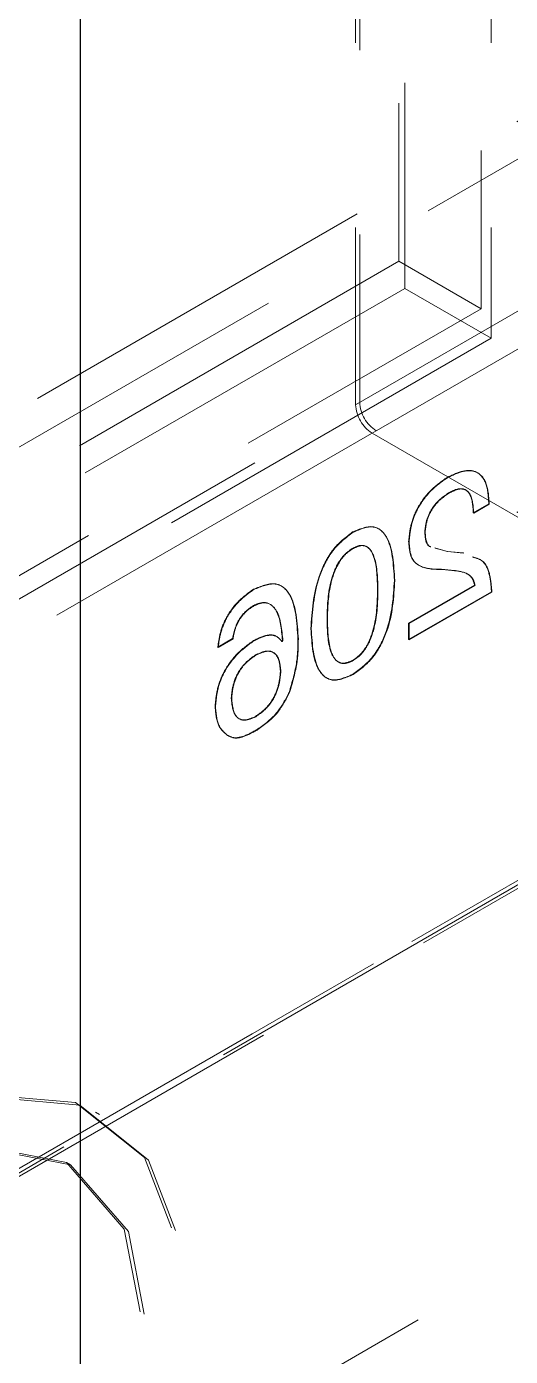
# Model space of a CAD drawing. Header units: millimetres. Extents: x 0 to 841, y 0 to 2287.
# Drawn here: x 580.529 to 582.195, y 233.933 to 238.509 of the extents above; entities that cross this region are included whole.
import ezdxf

# ---------------------------------------------------------------- set-up
doc = ezdxf.new("R2010")
doc.units = ezdxf.units.MM
doc.linetypes.add('HIDDEN', pattern=[1.905, 1.27, -0.635])

msp = doc.modelspace()

# ---------------------------------------------------------------- linework, layer by layer
at = {"color": 7, "linetype": 'Continuous', "lineweight": 25}
msp.add_line((580.7135, 243.4784), (580.7135, 233.435), dxfattribs=at)
at = {"color": 7, "linetype": 'HIDDEN', "lineweight": 18}
for p, q in [((581.8307, 240.221), (581.8307, 237.6081)), ((581.8106, 240.151), (581.8106, 237.7014)), ((582.0935, 239.9877), (582.0935, 237.5381)), ((581.6617, 239.7228), (581.6617, 237.2078)), ((582.1277, 239.723), (582.1277, 237.4367)), ((581.6759, 239.6983), (581.6759, 237.216)), ((583.3164, 238.8166), (580.2051, 237.0205)), ((580.2617, 236.9225), (583.3729, 238.7186)), ((581.8106, 237.7014), (577.7094, 235.3338)), ((582.0935, 237.5381), (581.8106, 237.7014)), ((581.8307, 237.6081), (577.5881, 235.1589)), ((581.6617, 237.2078), (582.3123, 237.5834)), ((581.8307, 237.6081), (582.1277, 237.4367)), ((577.9922, 235.1705), (582.0935, 237.5381)), ((582.3688, 237.4854), (581.7183, 237.1099)), ((582.1277, 237.4367), (577.8851, 234.9874)), ((578.5646, 235.4199), (581.6759, 237.216)), ((581.7324, 237.118), (578.6212, 235.3219)), ((581.7183, 237.1099), (583.3305, 236.1791)), ((583.3164, 236.2036), (581.7324, 237.118)), ((581.9764, 236.9573), (581.9778, 236.9565)), ((581.9833, 236.9051), (581.9847, 236.9043)), ((582.0668, 236.8355), (582.1201, 236.8663)), ((582.0668, 236.8355), (582.0682, 236.8347)), ((582.0682, 236.8347), (582.1215, 236.8655)), ((582.1201, 236.8663), (582.1215, 236.8655)), ((581.6513, 236.7697), (581.6527, 236.7688)), ((581.8998, 236.7713), (581.9013, 236.7705)), ((581.6513, 236.7134), (581.6527, 236.7126)), ((581.8442, 236.7365), (581.8456, 236.7357)), ((581.9764, 236.703), (581.9345, 236.715)), ((581.9778, 236.7022), (581.9359, 236.7142)), ((581.9764, 236.703), (581.9778, 236.7022)), ((582.032, 236.6976), (581.9764, 236.703)), ((582.0334, 236.6968), (581.9778, 236.7022)), ((582.032, 236.6976), (582.0334, 236.6968)), ((581.9578, 236.6414), (582.0019, 236.6374)), ((581.9578, 236.6414), (581.9592, 236.6406)), ((581.9592, 236.6406), (582.0033, 236.6366)), ((582.0019, 236.6374), (582.0033, 236.6366)), ((581.3099, 236.5726), (581.3114, 236.5718)), ((581.737, 236.5702), (581.7385, 236.5694)), ((581.795, 236.6037), (581.7964, 236.6029)), ((582.0714, 236.5865), (581.8442, 236.4554)), ((581.8442, 236.3992), (582.1294, 236.5638)), ((582.0728, 236.5857), (581.8456, 236.4546)), ((581.8456, 236.3983), (582.1308, 236.563)), ((582.0714, 236.5865), (582.0728, 236.5857)), ((582.1294, 236.5638), (582.1308, 236.563)), ((581.3099, 236.5164), (581.3114, 236.5156)), ((581.5632, 236.4698), (581.5646, 236.469)), ((581.5075, 236.4377), (581.5089, 236.4369)), ((581.8442, 236.4554), (581.8456, 236.4546)), ((581.8442, 236.4554), (581.8442, 236.3992)), ((581.8456, 236.4546), (581.8456, 236.3983)), ((581.1871, 236.3732), (581.2381, 236.4026)), ((581.1885, 236.3724), (581.2395, 236.4018)), ((581.2381, 236.4026), (581.2395, 236.4018)), ((581.3099, 236.3959), (581.3114, 236.3951)), ((581.4096, 236.3973), (581.4073, 236.3932)), ((581.4073, 236.3932), (581.4087, 236.3924)), ((581.4111, 236.3964), (581.4087, 236.3924)), ((581.4096, 236.3973), (581.4111, 236.3964)), ((581.463, 236.4013), (581.4644, 236.4005)), ((581.8442, 236.3992), (581.8456, 236.3983)), ((581.1871, 236.3732), (581.1885, 236.3724)), ((581.3169, 236.3464), (581.3183, 236.3456)), ((581.4027, 236.2915), (581.4041, 236.2907)), ((581.6513, 236.3279), (581.6527, 236.3271)), ((581.6513, 236.2797), (581.6527, 236.2789)), ((580.2051, 234.4075), (583.3164, 236.2036)), ((580.2451, 234.4036), (583.3563, 236.1997)), ((583.3729, 236.2363), (580.2617, 234.4402)), ((581.2334, 236.1965), (581.2349, 236.1957)), ((581.4328, 236.2179), (581.4342, 236.2171)), ((581.1778, 236.167), (581.1792, 236.1662)), ((579.1273, 232.4705), (585.4913, 236.1443)), ((581.3146, 236.1336), (581.316, 236.1328)), ((581.2195, 236.0707), (581.2209, 236.0698)), ((581.3239, 236.0907), (581.3253, 236.0899)), ((579.5573, 234.0184), (582.6855, 235.8242)), ((580.7799, 234.7648), (580.7658, 234.773)), ((580.6799, 234.5916), (580.6658, 234.5998))]:
    msp.add_line(p, q, dxfattribs=at)
at = {"color": 7, "linetype": 'HIDDEN', "lineweight": 18, "flags": 128}
for points in [[(580.0158, 234.6987), (580.3786, 234.8343), (580.6976, 234.8058), (580.9344, 234.6166), (581.0604, 234.2896), (581.0604, 233.8642), (580.9344, 233.3918), (580.6976, 232.9292), (580.3786, 232.5324), (580.0158, 232.2491)], [(580.03, 234.6906), (580.3927, 234.8261), (580.7117, 234.7976), (580.9485, 234.6084), (581.0745, 234.2814), (581.0745, 233.8561), (580.9485, 233.3836), (580.7117, 232.9211), (580.3927, 232.5242), (580.03, 232.2409)], [(580.0158, 234.5354), (580.3676, 234.6577), (580.6658, 234.5997), (580.8651, 234.3704), (580.9351, 234.0046), (580.8651, 233.558), (580.6658, 233.0986), (580.3676, 232.6963), (580.0158, 232.4124)], [(580.03, 234.5273), (580.3817, 234.6495), (580.68, 234.5916), (580.8792, 234.3622), (580.9492, 233.9964), (580.8792, 233.5498), (580.68, 233.0904), (580.3817, 232.6881), (580.03, 232.4042)]]:
    msp.add_lwpolyline(points, dxfattribs=at)
at = {"color": 7, "linetype": 'HIDDEN', "lineweight": 18}
for centre in [(581.7845, 237.2134), (581.7987, 237.2216)]:
    msp.add_arc(centre, 0.1229, 182.6055, 237.3945, dxfattribs=at)
for points, knots in [([(582.1201, 236.8663), (582.1185, 236.8909), (582.1155, 236.94), (582.0806, 236.983), (582.0282, 236.9822), (581.9937, 236.9656), (581.9764, 236.9573)], [0, 0, 0, 0, 0.28072, 0.559084, 0.779116, 1, 1, 1, 1]), ([(582.1215, 236.8655), (582.12, 236.8901), (582.1169, 236.9392), (582.082, 236.9821), (582.0296, 236.9814), (581.9951, 236.9648), (581.9778, 236.9565)], [0, 0, 0, 0, 0.2807196, 0.5590835, 0.7791163, 1, 1, 1, 1]), ([(581.9764, 236.9573), (581.9574, 236.944), (581.9195, 236.9173), (581.873, 236.8557), (581.8493, 236.791), (581.8459, 236.7547), (581.8442, 236.7365)], [0, 0, 0, 0, 0.280638, 0.559382, 0.779283, 1, 1, 1, 1]), ([(581.9778, 236.9565), (581.9588, 236.9432), (581.9209, 236.9165), (581.8744, 236.8549), (581.8508, 236.7902), (581.8473, 236.7538), (581.8456, 236.7357)], [0, 0, 0, 0, 0.280638, 0.559382, 0.779283, 1, 1, 1, 1]), ([(581.8998, 236.7713), (581.9014, 236.7857), (581.9045, 236.8145), (581.9273, 236.8577), (581.9558, 236.8868), (581.9741, 236.899), (581.9833, 236.9051)], [0, 0, 0, 0, 0.2802931, 0.5585641, 0.7789353, 1, 1, 1, 1]), ([(581.9013, 236.7705), (581.9028, 236.7849), (581.906, 236.8137), (581.9287, 236.8569), (581.9572, 236.886), (581.9755, 236.8982), (581.9847, 236.9043)], [0, 0, 0, 0, 0.2802931, 0.5585641, 0.7789353, 1, 1, 1, 1]), ([(581.9833, 236.9051), (581.9927, 236.9099), (582.0113, 236.9193), (582.0371, 236.9192), (582.0625, 236.8957), (582.065, 236.8603), (582.0668, 236.8355)], [0, 0, 0, 0, 0.187355, 0.374008, 0.560834, 1, 1, 1, 1]), ([(581.9847, 236.9043), (581.9941, 236.909), (582.0127, 236.9185), (582.0385, 236.9183), (582.0639, 236.8949), (582.0664, 236.8595), (582.0682, 236.8347)], [0, 0, 0, 0, 0.187355, 0.374008, 0.560834, 1, 1, 1, 1]), ([(581.795, 236.6037), (581.7918, 236.6589), (581.7877, 236.7281), (581.7492, 236.7776), (581.7127, 236.7953), (581.6758, 236.7799), (581.6513, 236.7697)], [0, 0, 0, 0, 0.500012, 0.6256932, 0.7512012, 1, 1, 1, 1]), ([(581.7964, 236.6029), (581.7932, 236.6581), (581.7891, 236.7272), (581.7506, 236.7767), (581.7141, 236.7945), (581.6772, 236.7791), (581.6527, 236.7688)], [0, 0, 0, 0, 0.500012, 0.625693, 0.751201, 1, 1, 1, 1]), ([(581.6513, 236.7697), (581.6269, 236.7512), (581.5904, 236.7234), (581.5545, 236.6637), (581.5159, 236.5703), (581.5113, 236.4966), (581.5075, 236.4377)], [0, 0, 0, 0, 0.248785, 0.374282, 0.499955, 1, 1, 1, 1]), ([(581.6527, 236.7688), (581.6284, 236.7504), (581.5918, 236.7226), (581.5559, 236.6629), (581.5173, 236.5695), (581.5127, 236.4958), (581.5089, 236.4369)], [0, 0, 0, 0, 0.2487849, 0.3742815, 0.4999545, 1, 1, 1, 1]), ([(581.919, 236.7195), (581.9186, 236.7196), (581.9104, 236.7218), (581.9015, 236.7393), (581.9004, 236.7606), (581.8998, 236.7713)], [0, 0, 0, 0, 0.026517, 0.51384, 1, 1, 1, 1]), ([(581.9204, 236.7187), (581.92, 236.7188), (581.9118, 236.721), (581.9029, 236.7384), (581.9018, 236.7598), (581.9013, 236.7705)], [0, 0, 0, 0, 0.026517, 0.51384, 1, 1, 1, 1]), ([(581.5632, 236.4698), (581.5641, 236.5111), (581.5655, 236.573), (581.5943, 236.6555), (581.6248, 236.6957), (581.6424, 236.7075), (581.6513, 236.7134)], [0, 0, 0, 0, 0.500906, 0.749819, 0.874781, 1, 1, 1, 1]), ([(581.5646, 236.469), (581.5655, 236.5103), (581.5669, 236.5722), (581.5957, 236.6547), (581.6262, 236.6949), (581.6439, 236.7067), (581.6527, 236.7126)], [0, 0, 0, 0, 0.500906, 0.749819, 0.874781, 1, 1, 1, 1]), ([(581.6513, 236.7134), (581.66, 236.7177), (581.6776, 236.7261), (581.7074, 236.72), (581.7348, 236.6699), (581.7362, 236.6101), (581.737, 236.5702)], [0, 0, 0, 0, 0.125131, 0.250047, 0.49906, 1, 1, 1, 1]), ([(581.6527, 236.7126), (581.6615, 236.7168), (581.679, 236.7252), (581.7088, 236.7192), (581.7362, 236.6691), (581.7376, 236.6093), (581.7385, 236.5694)], [0, 0, 0, 0, 0.125131, 0.250047, 0.49906, 1, 1, 1, 1]), ([(581.8442, 236.7365), (581.8458, 236.7166), (581.849, 236.6767), (581.8919, 236.6425), (581.9328, 236.6418), (581.9578, 236.6414)], [0, 0, 0, 0, 0.278936, 0.55895, 1, 1, 1, 1]), ([(581.8456, 236.7357), (581.8472, 236.7158), (581.8504, 236.6759), (581.8933, 236.6416), (581.9342, 236.641), (581.9592, 236.6406)], [0, 0, 0, 0, 0.278936, 0.55895, 1, 1, 1, 1]), ([(582.1294, 236.5638), (582.1277, 236.5844), (582.1245, 236.6255), (582.1041, 236.673), (582.0764, 236.6805), (582.064, 236.6839)], [0, 0, 0, 0, 0.356736, 0.712757, 1, 1, 1, 1]), ([(582.1308, 236.563), (582.1291, 236.5836), (582.1259, 236.6247), (582.1055, 236.6722), (582.0778, 236.6797), (582.0655, 236.6831)], [0, 0, 0, 0, 0.356736, 0.712757, 1, 1, 1, 1]), ([(582.0019, 236.6374), (582.0191, 236.6349), (582.0432, 236.6313), (582.0653, 236.6098), (582.0694, 236.5943), (582.0714, 236.5865)], [0, 0, 0, 0, 0.559626, 0.779993, 1, 1, 1, 1]), ([(582.0033, 236.6366), (582.0206, 236.634), (582.0447, 236.6305), (582.0667, 236.609), (582.0708, 236.5935), (582.0728, 236.5857)], [0, 0, 0, 0, 0.559626, 0.779993, 1, 1, 1, 1]), ([(581.3099, 236.5726), (581.2929, 236.5604), (581.2588, 236.5361), (581.2169, 236.4812), (581.1937, 236.4231), (581.1893, 236.3899), (581.1871, 236.3732)], [0, 0, 0, 0, 0.280542, 0.559408, 0.779403, 1, 1, 1, 1]), ([(581.3114, 236.5718), (581.2943, 236.5596), (581.2602, 236.5353), (581.2183, 236.4804), (581.1952, 236.4223), (581.1907, 236.389), (581.1885, 236.3724)], [0, 0, 0, 0, 0.280542, 0.559408, 0.779403, 1, 1, 1, 1]), ([(581.463, 236.4013), (581.4594, 236.4592), (581.455, 236.5317), (581.4132, 236.5818), (581.3742, 236.5989), (581.3356, 236.5831), (581.3099, 236.5726)], [0, 0, 0, 0, 0.499644, 0.625328, 0.750848, 1, 1, 1, 1]), ([(581.4644, 236.4005), (581.4608, 236.4584), (581.4564, 236.5309), (581.4146, 236.581), (581.3756, 236.5981), (581.337, 236.5823), (581.3114, 236.5718)], [0, 0, 0, 0, 0.499644, 0.625328, 0.750848, 1, 1, 1, 1]), ([(581.6513, 236.2797), (581.6753, 236.2972), (581.7114, 236.3235), (581.7482, 236.3813), (581.7875, 236.4732), (581.7917, 236.5457), (581.795, 236.6037)], [0, 0, 0, 0, 0.2491225, 0.3746349, 0.500323, 1, 1, 1, 1]), ([(581.737, 236.5702), (581.7361, 236.5293), (581.7348, 236.468), (581.7074, 236.3862), (581.6776, 236.3457), (581.66, 236.3338), (581.6513, 236.3279)], [0, 0, 0, 0, 0.500896, 0.749906, 0.874864, 1, 1, 1, 1]), ([(581.6527, 236.2789), (581.6767, 236.2964), (581.7128, 236.3227), (581.7496, 236.3805), (581.7889, 236.4724), (581.7931, 236.5449), (581.7964, 236.6029)], [0, 0, 0, 0, 0.2491225, 0.3746349, 0.500323, 1, 1, 1, 1]), ([(581.7385, 236.5694), (581.7376, 236.5284), (581.7362, 236.4671), (581.7089, 236.3854), (581.679, 236.3448), (581.6615, 236.333), (581.6527, 236.3271)], [0, 0, 0, 0, 0.500896, 0.749906, 0.874864, 1, 1, 1, 1]), ([(581.2381, 236.4026), (581.2404, 236.4151), (581.2451, 236.4399), (581.2632, 236.4757), (581.2868, 236.5015), (581.3022, 236.5115), (581.3099, 236.5164)], [0, 0, 0, 0, 0.280442, 0.559411, 0.779526, 1, 1, 1, 1]), ([(581.2395, 236.4018), (581.2418, 236.4142), (581.2465, 236.439), (581.2646, 236.4749), (581.2882, 236.5007), (581.3036, 236.5106), (581.3114, 236.5156)], [0, 0, 0, 0, 0.280442, 0.559411, 0.779526, 1, 1, 1, 1]), ([(581.3099, 236.5164), (581.3183, 236.5201), (581.3351, 236.5274), (581.3655, 236.5269), (581.4013, 236.4902), (581.4063, 236.4345), (581.4096, 236.3973)], [0, 0, 0, 0, 0.125456, 0.250769, 0.499842, 1, 1, 1, 1]), ([(581.3114, 236.5156), (581.3197, 236.5193), (581.3365, 236.5266), (581.3669, 236.5261), (581.4027, 236.4894), (581.4077, 236.4337), (581.4111, 236.3964)], [0, 0, 0, 0, 0.125456, 0.250769, 0.499842, 1, 1, 1, 1]), ([(581.6513, 236.3279), (581.6425, 236.324), (581.625, 236.316), (581.5947, 236.3211), (581.5656, 236.3697), (581.5641, 236.4297), (581.5632, 236.4698)], [0, 0, 0, 0, 0.125208, 0.250259, 0.499246, 1, 1, 1, 1]), ([(581.6527, 236.3271), (581.6439, 236.3231), (581.6264, 236.3152), (581.5961, 236.3202), (581.567, 236.3689), (581.5656, 236.4289), (581.5646, 236.469)], [0, 0, 0, 0, 0.125208, 0.250259, 0.499246, 1, 1, 1, 1]), ([(581.5075, 236.4377), (581.5109, 236.3836), (581.5151, 236.316), (581.5544, 236.2694), (581.5911, 236.2541), (581.6273, 236.2695), (581.6513, 236.2797)], [0, 0, 0, 0, 0.499687, 0.625352, 0.750869, 1, 1, 1, 1]), ([(581.5089, 236.4369), (581.5123, 236.3828), (581.5165, 236.3152), (581.5558, 236.2686), (581.5926, 236.2533), (581.6287, 236.2687), (581.6527, 236.2789)], [0, 0, 0, 0, 0.499687, 0.625352, 0.750869, 1, 1, 1, 1]), ([(581.3099, 236.3959), (581.2905, 236.3818), (581.2517, 236.3535), (581.2048, 236.289), (581.182, 236.2225), (581.1792, 236.1856), (581.1778, 236.167)], [0, 0, 0, 0, 0.280617, 0.559274, 0.779238, 1, 1, 1, 1]), ([(581.3114, 236.3951), (581.2919, 236.381), (581.2531, 236.3527), (581.2062, 236.2882), (581.1835, 236.2217), (581.1806, 236.1847), (581.1792, 236.1662)], [0, 0, 0, 0, 0.280617, 0.559274, 0.779238, 1, 1, 1, 1]), ([(581.4073, 236.3932), (581.4013, 236.4002), (581.3893, 236.4142), (581.3549, 236.4179), (581.327, 236.4043), (581.3099, 236.3959)], [0, 0, 0, 0, 0.280289, 0.560345, 1, 1, 1, 1]), ([(581.4087, 236.3924), (581.4027, 236.3994), (581.3907, 236.4134), (581.3564, 236.4171), (581.3284, 236.4035), (581.3114, 236.3951)], [0, 0, 0, 0, 0.280289, 0.5603454, 1, 1, 1, 1]), ([(581.4328, 236.2179), (581.4433, 236.2538), (581.462, 236.3179), (581.4627, 236.3758), (581.463, 236.4013)], [0, 0, 0, 0, 0.558783, 1, 1, 1, 1]), ([(581.4342, 236.2171), (581.4447, 236.2529), (581.4634, 236.3171), (581.4641, 236.3749), (581.4644, 236.4005)], [0, 0, 0, 0, 0.558783, 1, 1, 1, 1]), ([(581.2334, 236.1965), (581.2348, 236.212), (581.2374, 236.2428), (581.2571, 236.2906), (581.2869, 236.3261), (581.3069, 236.3396), (581.3169, 236.3464)], [0, 0, 0, 0, 0.2807842, 0.5594541, 0.7792938, 1, 1, 1, 1]), ([(581.2349, 236.1957), (581.2362, 236.2112), (581.2389, 236.242), (581.2585, 236.2898), (581.2883, 236.3253), (581.3083, 236.3388), (581.3183, 236.3456)], [0, 0, 0, 0, 0.2807842, 0.5594541, 0.7792938, 1, 1, 1, 1]), ([(581.3169, 236.3464), (581.3301, 236.3526), (581.3564, 236.3648), (581.3864, 236.3541), (581.3996, 236.3252), (581.4017, 236.3028), (581.4027, 236.2915)], [0, 0, 0, 0, 0.280297, 0.558545, 0.778963, 1, 1, 1, 1]), ([(581.3183, 236.3456), (581.3315, 236.3517), (581.3578, 236.364), (581.3879, 236.3533), (581.401, 236.3244), (581.4031, 236.302), (581.4041, 236.2907)], [0, 0, 0, 0, 0.280297, 0.558545, 0.778963, 1, 1, 1, 1]), ([(581.4027, 236.2915), (581.4013, 236.2752), (581.3986, 236.2427), (581.3778, 236.1922), (581.3463, 236.1549), (581.3252, 236.1407), (581.3146, 236.1336)], [0, 0, 0, 0, 0.280779, 0.559503, 0.779325, 1, 1, 1, 1]), ([(581.4041, 236.2907), (581.4027, 236.2744), (581.4, 236.2419), (581.3792, 236.1914), (581.3477, 236.1541), (581.3266, 236.1399), (581.316, 236.1328)], [0, 0, 0, 0, 0.280779, 0.559503, 0.779325, 1, 1, 1, 1]), ([(581.3146, 236.1336), (581.3015, 236.1282), (581.2754, 236.1174), (581.2399, 236.1371), (581.2359, 236.1739), (581.2334, 236.1965)], [0, 0, 0, 0, 0.280776, 0.559966, 1, 1, 1, 1]), ([(581.316, 236.1328), (581.3029, 236.1273), (581.2768, 236.1166), (581.2413, 236.1362), (581.2373, 236.1731), (581.2349, 236.1957)], [0, 0, 0, 0, 0.280776, 0.559966, 1, 1, 1, 1]), ([(581.3239, 236.0907), (581.3482, 236.1084), (581.3916, 236.1399), (581.4202, 236.1941), (581.4328, 236.2179)], [0, 0, 0, 0, 0.559584, 1, 1, 1, 1]), ([(581.3253, 236.0899), (581.3496, 236.1076), (581.393, 236.1391), (581.4216, 236.1932), (581.4342, 236.2171)], [0, 0, 0, 0, 0.5595841, 1, 1, 1, 1]), ([(581.1778, 236.167), (581.18, 236.1432), (581.1841, 236.1004), (581.2087, 236.0798), (581.2195, 236.0707)], [0, 0, 0, 0, 0.55918, 1, 1, 1, 1]), ([(581.1792, 236.1662), (581.1815, 236.1423), (581.1855, 236.0996), (581.2101, 236.079), (581.2209, 236.0698)], [0, 0, 0, 0, 0.55918, 1, 1, 1, 1]), ([(581.2195, 236.0707), (581.2273, 236.0666), (581.2428, 236.0586), (581.2798, 236.0661), (581.3072, 236.0814), (581.3239, 236.0907)], [0, 0, 0, 0, 0.279388, 0.559544, 1, 1, 1, 1]), ([(581.2209, 236.0698), (581.2287, 236.0658), (581.2442, 236.0578), (581.2812, 236.0653), (581.3086, 236.0806), (581.3253, 236.0899)], [0, 0, 0, 0, 0.279388, 0.559544, 1, 1, 1, 1])]:
    msp.add_open_spline(points, degree=3, knots=knots, dxfattribs=at)

doc.saveas('drawing.dxf')
